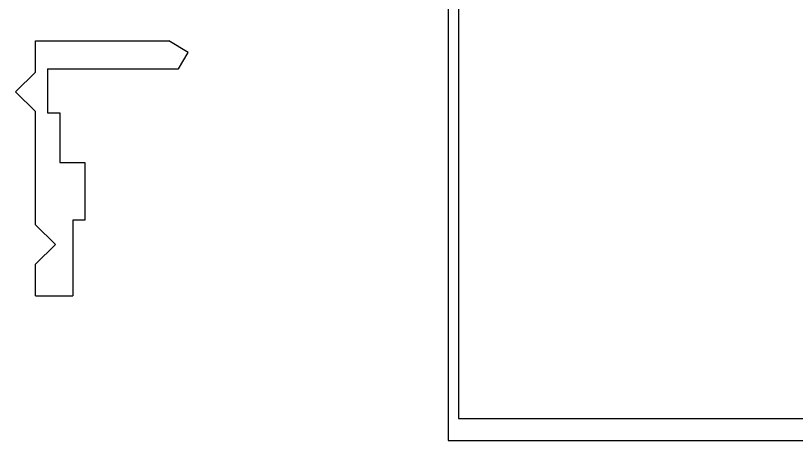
# Model space of a CAD drawing. Extents: x -746 to 461, y 75 to 845.
# Drawn here: x -176.8 to 142.3, y 75.2 to 248.6 of the extents above; entities that cross this region are included whole.
import ezdxf

# ---------------------------------------------------------------- set-up
doc = ezdxf.new("R2010")
doc.units = 0

msp = doc.modelspace()

# ---------------------------------------------------------------- linework, layer by layer
at = {"layer": 'Layer 1'}
for p, q in [((0, 320), (0, 75.2004)), ((-168.696, 238.337), (-114.189, 238.337)), ((-168.696, 225.568), (-168.696, 238.337)), ((-106.308, 233.626), (-114.18944, 238.33753)), ((-110.253, 226.969), (-106.30821, 233.62583)), ((-163.683, 226.977), (-110.2523, 226.968872)), ((-163.683, 226.977), (-163.683, 208.898)), ((-168.696, 225.568), (-176.76168, 217.50503)), ((-176.761, 217.505), (-168.69532, 209.43932)), ((-168.685, 163.232), (-168.685, 209.439)), ((-163.683, 208.898), (-158.65, 208.898)), ((-158.65, 208.898), (-158.65, 188.618)), ((-158.65, 188.618), (-148.452, 188.618)), ((-148.452, 188.618), (-148.452, 165.142)), ((-168.685, 163.232), (-168.579, 163.232)), ((-160.516, 155.169), (-168.57897, 163.23197)), ((-153.421, 165.142), (-153.421, 134.283)), ((-148.452, 165.142), (-153.421, 165.142)), ((-168.579, 147.106), (-160.51603, 155.16897)), ((-168.685, 134.283), (-168.685, 147.106)), ((-168.685, 147.106), (-168.579, 147.106)), ((-168.685, 134.283), (-153.421, 134.283)), ((0, 75.2004), (364.8, 75.2004))]:
    msp.add_line(p, q, dxfattribs=at)
at = {"layer": '注意'}
for p, q in [((4.14097, 315.859), (4.14097, 84.1411)), ((4.14097, 84.1411), (355.859, 84.1411))]:
    msp.add_line(p, q, dxfattribs=at)

doc.saveas('drawing.dxf')
